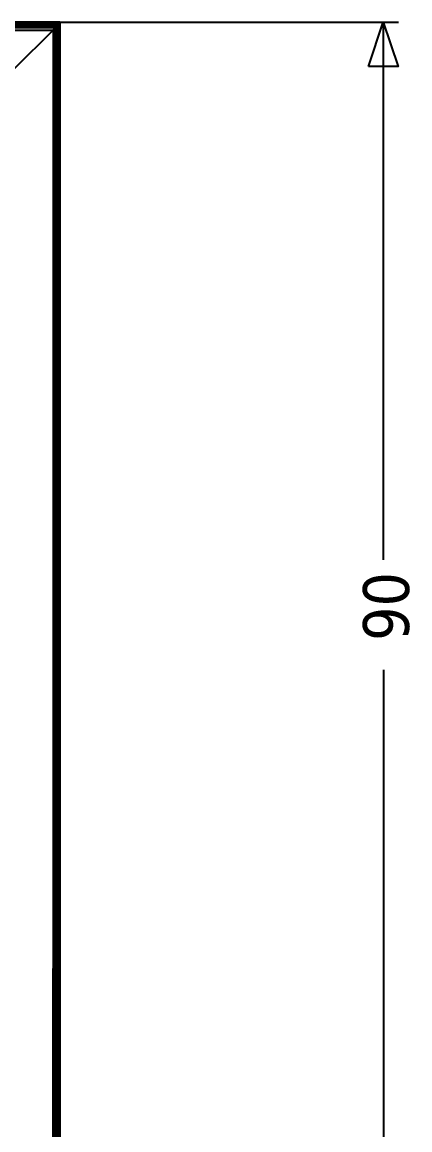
# Model space of a CAD drawing. Header units: inches. Extents: x 17 to 4615, y 5 to 3256.
# Drawn here: x 1667 to 1963, y 595 to 1440 of the extents above; entities that cross this region are included whole.
import ezdxf

# ---------------------------------------------------------------- set-up
doc = ezdxf.new("R2010")
doc.units = ezdxf.units.IN
doc.header["$MEASUREMENT"] = 0
doc.styles.add('Tahoma', font='tahoma.ttf')

msp = doc.modelspace()

# ---------------------------------------------------------------- linework, layer by layer
for p, q in [((1695.73, 1439.67), (695.73, 1439.67)), ((1693.13, 1437.07), (1657.02, 1437.07)), ((1693.3, 1437.25), (1657.2, 1437.25)), ((1693.34, 1437.29), (1657.24, 1437.29)), ((1658.05, 1437.97), (1693.42, 1437.97)), ((1693.31, 1438.04), (1658.16, 1438.04)), ((1693.23, 1438.09), (1658.23, 1438.09)), ((1658.35, 1438.16), (1693.12, 1438.16)), ((1658.93, 1438.45), (1692.53, 1438.45)), ((1659.9, 1438.76), (1691.56, 1438.76)), ((1691.29, 1438.79), (1660.18, 1438.79)), ((1690.96, 1438.83), (1660.51, 1438.83)), ((1660.93, 1439.62), (1690.53, 1439.62)), ((1660.93, 1439.59), (1690.53, 1439.59)), ((1690.53, 1439.53), (1660.93, 1439.53)), ((1660.93, 1439.31), (1690.53, 1439.31)), ((1690.53, 1439.25), (1660.93, 1439.25)), ((1660.93, 1438.88), (1690.53, 1438.88)), ((1660.93, 1437.02), (1690.53, 1437.02)), ((1690.53, 1436.89), (1660.93, 1436.89)), ((1660.93, 1436.83), (1690.53, 1436.83)), ((1690.53, 1439.62), (1690.78, 1439.59)), ((1690.53, 1439.62), (1690.53, 1439.59)), ((1695.67, 1439.62), (1690.53, 1439.62)), ((1690.53, 1439.59), (1690.53, 1439.53)), ((1690.53, 1439.59), (1690.78, 1439.59)), ((1690.53, 1439.53), (1690.53, 1439.31)), ((1691.32, 1439.53), (1690.53, 1439.53)), ((1690.53, 1439.31), (1690.53, 1439.25)), ((1690.53, 1439.31), (1691.69, 1439.31)), ((1690.53, 1439.25), (1690.53, 1438.88)), ((1691.69, 1439.25), (1690.53, 1439.25)), ((1690.53, 1438.88), (1690.96, 1438.83)), ((1690.53, 1438.88), (1691.69, 1438.88)), ((1690.53, 1437.02), (1691.34, 1436.89)), ((1690.53, 1437.02), (1690.53, 1436.89)), ((1693.07, 1437.02), (1690.53, 1437.02)), ((1690.53, 1436.89), (1690.53, 1436.83)), ((1691.34, 1436.89), (1690.53, 1436.89)), ((1690.53, 1436.83), (1690.53, 1436.53)), ((1690.53, 1436.83), (1691.34, 1436.83)), ((1690.78, 1439.59), (1691.32, 1439.53)), ((1690.78, 1439.59), (1695.65, 1439.59)), ((1690.96, 1438.83), (1691.04, 1438.82)), ((1691.69, 1438.83), (1691.04, 1438.82)), ((1691.04, 1438.82), (1691.29, 1438.79)), ((1691.16, 1439.67), (1953.92, 1439.7)), ((1691.29, 1438.79), (1691.56, 1438.76)), ((1691.69, 1438.79), (1691.29, 1438.79)), ((1691.32, 1439.53), (1691.69, 1439.49)), ((1695.58, 1439.53), (1691.32, 1439.53)), ((1691.34, 1436.83), (1691.34, 1436.89)), ((1691.34, 1436.89), (1691.45, 1436.83)), ((1692.95, 1436.89), (1691.34, 1436.89)), ((1691.34, 1436.53), (1691.34, 1436.83)), ((1691.34, 1436.83), (1691.45, 1436.83)), ((1691.45, 1436.83), (1692.03, 1436.53)), ((1691.45, 1436.83), (1692.88, 1436.83)), ((1691.56, 1438.76), (1691.69, 1438.75)), ((1691.69, 1439.49), (1692.19, 1439.31)), ((1691.69, 1439.49), (1691.69, 1439.31)), ((1691.69, 1439.31), (1691.69, 1439.25)), ((1691.69, 1439.31), (1692.19, 1439.31)), ((1691.69, 1439.25), (1691.69, 1438.88)), ((1692.37, 1439.25), (1691.69, 1439.25)), ((1691.69, 1438.88), (1691.69, 1438.83)), ((1691.69, 1438.88), (1692.79, 1438.88)), ((1691.69, 1438.83), (1691.69, 1438.79)), ((1692.79, 1438.83), (1691.69, 1438.83)), ((1691.69, 1438.79), (1691.69, 1438.75)), ((1692.79, 1438.79), (1691.69, 1438.79)), ((1691.69, 1438.75), (1691.73, 1438.73)), ((1691.73, 1438.73), (1692.79, 1438.73)), ((1692.19, 1439.31), (1692.37, 1439.25)), ((1692.19, 1439.31), (1695.37, 1439.31)), ((1692.37, 1439.25), (1692.79, 1439.1)), ((1695.3, 1439.25), (1692.37, 1439.25)), ((1692.53, 1438.45), (1692.79, 1438.36)), ((1692.53, 1438.45), (1692.79, 1438.45)), ((1692.88, 1436.83), (1692.58, 1436.53)), ((1692.95, 1436.83), (1692.66, 1436.53)), ((1692.79, 1439.1), (1693.14, 1438.88)), ((1692.79, 1439.1), (1692.79, 1438.88)), ((1692.79, 1438.88), (1692.79, 1438.83)), ((1692.79, 1438.88), (1693.14, 1438.88)), ((1692.79, 1438.83), (1692.79, 1438.79)), ((1693.22, 1438.83), (1692.79, 1438.83)), ((1693.28, 1438.79), (1692.79, 1438.79)), ((1692.79, 1438.73), (1692.79, 1438.79)), ((1692.79, 1438.73), (1693.37, 1438.73)), ((1692.79, 1438.45), (1692.79, 1438.36)), ((1692.79, 1438.45), (1693.77, 1438.45)), ((1692.79, 1438.36), (1693.12, 1438.16)), ((1692.88, 1436.83), (1692.95, 1436.89)), ((1692.88, 1436.83), (1692.95, 1436.83)), ((1693.13, 1437.02), (1692.95, 1436.83)), ((1692.95, 1436.89), (1693.07, 1437.02)), ((1692.95, 1436.89), (1692.95, 1436.83)), ((1692.95, 1436.53), (1692.95, 1436.83)), ((1693.07, 1437.02), (1693.13, 1437.07)), ((1693.13, 1437.02), (1693.07, 1437.02)), ((1693.12, 1438.16), (1693.23, 1438.09)), ((1693.12, 1438.16), (1693.77, 1438.16)), ((1693.13, 1437.02), (1693.38, 1437.25)), ((1693.3, 1437.25), (1693.13, 1437.07)), ((1693.13, 1437.07), (1693.13, 1437.02)), ((1693.13, 1436.53), (1693.13, 1437.02)), ((1693.14, 1438.88), (1693.22, 1438.83)), ((1693.14, 1438.88), (1694.93, 1438.88)), ((1693.22, 1438.83), (1693.28, 1438.79)), ((1694.88, 1438.83), (1693.22, 1438.83)), ((1693.23, 1438.09), (1693.31, 1438.04)), ((1693.77, 1438.09), (1693.23, 1438.09)), ((1694.85, 1438.79), (1693.28, 1438.79)), ((1693.37, 1438.73), (1693.28, 1438.79)), ((1693.34, 1437.29), (1693.3, 1437.25)), ((1693.38, 1437.25), (1693.3, 1437.25)), ((1693.31, 1438.04), (1693.42, 1437.97)), ((1693.77, 1438.04), (1693.31, 1438.04)), ((1693.42, 1437.29), (1693.34, 1437.29)), ((1693.37, 1438.73), (1694.82, 1438.76)), ((1694.79, 1438.73), (1693.37, 1438.73)), ((1693.38, 1436.53), (1694.14, 1437.29)), ((1694.21, 1437.29), (1693.38, 1436.46)), ((1693.38, 1437.25), (1693.42, 1437.29)), ((1693.38, 1437.29), (1693.38, 1437.25)), ((1693.38, 1437.25), (1693.38, 1436.53)), ((1693.42, 1437.97), (1693.77, 1437.97)), ((1694.14, 1437.29), (1693.42, 1437.29)), ((1693.59, 538.82), (1694.21, 1437.29)), ((1693.77, 1438.45), (1693.77, 1438.16)), ((1693.77, 1438.45), (1693.8, 1438.45)), ((1693.77, 1438.16), (1693.77, 1438.09)), ((1693.77, 1438.16), (1694.1, 1438.16)), ((1693.77, 1438.09), (1693.77, 1438.04)), ((1694.14, 1438.09), (1693.77, 1438.09)), ((1693.77, 1438.04), (1693.77, 1437.97)), ((1694.09, 1438.04), (1693.77, 1438.04)), ((1693.77, 1437.97), (1694.02, 1437.97)), ((1693.8, 1438.45), (1694.1, 1438.16)), ((1693.8, 1438.45), (1694.51, 1438.45)), ((1694.09, 1438.04), (1694.02, 1437.97)), ((1694.02, 1437.97), (1694.09, 1437.97)), ((1694.14, 1438.09), (1694.09, 1438.04)), ((1694.09, 1437.97), (1694.16, 1438.04)), ((1694.16, 1438.04), (1694.09, 1438.04)), ((1694.09, 1437.97), (1694.21, 1437.97)), ((1694.1, 1438.16), (1694.14, 1438.09)), ((1694.1, 1438.16), (1694.21, 1438.16)), ((1694.17, 1438.09), (1694.14, 1438.09)), ((1694.21, 1437.29), (1694.14, 1437.29)), ((1694.16, 1438.04), (1694.19, 1438.07)), ((1694.21, 1438.05), (1694.16, 1438.04)), ((1694.21, 1438.16), (1694.17, 1438.09)), ((1694.17, 1438.09), (1694.19, 1438.07)), ((1694.19, 1438.07), (1694.21, 1438.09)), ((1694.19, 1438.07), (1694.21, 1438.05)), ((1694.21, 1438.09), (1694.58, 1438.45)), ((1694.51, 1438.45), (1694.21, 1438.16)), ((1694.21, 1438.16), (1694.21, 1438.09)), ((1694.21, 1438.05), (1694.29, 1437.97)), ((1694.21, 1438.05), (1694.21, 1437.97)), ((1694.88, 1438.04), (1694.21, 1438.05)), ((1694.88, 1437.97), (1694.21, 1437.29)), ((1694.21, 1437.97), (1694.29, 1437.97)), ((1694.21, 1437.29), (1694.74, 538.82)), ((1694.29, 1437.97), (1694.82, 1437.97)), ((1694.51, 1438.45), (1694.58, 1438.45)), ((1694.58, 1438.45), (1694.88, 1438.45)), ((1695.37, 1438.45), (1694.74, 538.82)), ((1694.74, 538.82), (1694.88, 1437.97)), ((1694.82, 1438.76), (1694.79, 1438.73)), ((1694.86, 1438.73), (1694.79, 1438.73)), ((1694.85, 1438.79), (1694.82, 1438.76)), ((1694.82, 1438.76), (1694.88, 1438.76)), ((1694.82, 1437.97), (1694.88, 1438.04)), ((1694.82, 1437.97), (1694.88, 1437.97)), ((1694.88, 1438.83), (1694.85, 1438.79)), ((1694.88, 1438.79), (1694.85, 1438.79)), ((1694.86, 1438.73), (1694.88, 1438.76)), ((1694.88, 1438.73), (1694.86, 1438.73)), ((1694.93, 1438.88), (1694.88, 1438.83)), ((1694.88, 1438.76), (1694.88, 1438.83)), ((1694.88, 1438.83), (1694.94, 1438.82)), ((1694.88, 1438.76), (1694.88, 1438.79)), ((1694.88, 1438.79), (1694.92, 1438.79)), ((1694.88, 1438.76), (1694.88, 1438.73)), ((1695.37, 1438.73), (1694.88, 1438.73)), ((1694.88, 1438.04), (1695.3, 1438.45)), ((1695.37, 1438.45), (1694.88, 1437.97)), ((1694.88, 1438.45), (1694.88, 1438.04)), ((1694.88, 1438.45), (1695.3, 1438.45)), ((1694.88, 1437.97), (1694.88, 1438.04)), ((1694.92, 1438.79), (1694.94, 1438.82)), ((1695.37, 1438.79), (1694.92, 1438.79)), ((1695.3, 1439.25), (1694.93, 1438.88)), ((1694.93, 1438.88), (1695, 1438.88)), ((1694.94, 1438.82), (1695, 1438.88)), ((1694.94, 1438.82), (1695.37, 1438.82)), ((1695, 1438.88), (1695.37, 1439.25)), ((1695, 1438.88), (1695.37, 1438.88)), ((1695.37, 1439.31), (1695.3, 1439.25)), ((1695.37, 1439.25), (1695.3, 1439.25)), ((1695.3, 1438.45), (1695.37, 1438.45)), ((1695.37, 1439.25), (1695.65, 1439.53)), ((1695.58, 1439.53), (1695.37, 1439.31)), ((1695.37, 1439.31), (1695.37, 1439.25)), ((1695.37, 1439.25), (1695.37, 1438.88)), ((1695.37, 1438.88), (1695.37, 1438.82)), ((1695.37, 1438.88), (1695.65, 1438.88)), ((1695.37, 1438.82), (1695.37, 1438.79)), ((1695.37, 1438.82), (1695.65, 1438.82)), ((1695.37, 1438.79), (1695.37, 1438.73)), ((1695.65, 1438.79), (1695.37, 1438.79)), ((1695.65, 1438.73), (1695.37, 1438.45)), ((1695.58, 1438.73), (1695.37, 1438.73)), ((1695.48, 538.82), (1695.37, 1438.45)), ((1695.65, 1439.59), (1695.58, 1439.53)), ((1695.65, 1439.53), (1695.58, 1439.53)), ((1695.58, 1438.73), (1695.65, 1438.79)), ((1695.65, 1438.73), (1695.58, 1438.73)), ((1695.65, 1439.53), (1695.73, 1439.62)), ((1695.67, 1439.62), (1695.65, 1439.59)), ((1695.65, 1439.59), (1695.65, 1439.53)), ((1695.65, 1438.88), (1695.65, 1439.53)), ((1695.65, 1438.82), (1695.65, 1438.88)), ((1695.65, 1438.88), (1695.73, 1438.88)), ((1695.73, 1438.82), (1695.65, 1438.73)), ((1695.65, 1438.79), (1695.65, 1438.82)), ((1695.65, 1438.82), (1695.67, 1438.82)), ((1695.65, 1438.73), (1695.65, 1438.79)), ((1695.65, 1438.73), (1695.65, 1435.18)), ((1695.73, 1439.67), (1695.67, 1439.62)), ((1695.73, 1439.62), (1695.67, 1439.62)), ((1695.67, 1438.82), (1695.73, 1438.88)), ((1695.67, 1438.82), (1695.73, 1438.82)), ((1695.73, 1439.62), (1695.73, 1439.67)), ((1695.73, 1438.88), (1695.73, 1439.62)), ((1695.73, 1438.88), (1695.73, 1438.82)), ((1695.73, 1434.42), (1695.73, 1438.82)), ((1942.43, 1439.7), (1942.43, 1029.55)), ((699.02, 1435.53), (1692.45, 1435.53)), ((700.93, 1433.61), (1690.53, 1433.61)), ((1690.53, 1436.53), (1660.93, 1436.53)), ((1660.93, 1436.46), (1690.53, 1436.46)), ((1690.53, 1433.61), (1660.93, 1404.01)), ((1690.53, 1436.53), (1690.53, 1436.46)), ((1691.34, 1436.53), (1690.53, 1436.53)), ((1690.53, 1436.46), (1691.34, 1436.46)), ((1690.53, 538.81), (1691.48, 1434.56)), ((1691.48, 1434.56), (1690.53, 1433.61)), ((1690.53, 1433.61), (1690.53, 538.81)), ((1691.34, 1436.46), (1691.34, 1436.53)), ((1692.03, 1436.53), (1691.34, 1436.53)), ((1691.34, 1436.46), (1692.06, 1436.46)), ((1692.45, 1435.53), (1691.48, 1434.56)), ((1692.14, 538.81), (1691.48, 1434.56)), ((1692.03, 1436.53), (1692.06, 1436.52)), ((1692.58, 1436.53), (1692.06, 1436.52)), ((1692.06, 1436.46), (1692.06, 1436.52)), ((1692.06, 1436.52), (1692.12, 1436.46)), ((1692.06, 1436.46), (1692.12, 1436.46)), ((1692.12, 1436.46), (1692.51, 1436.46)), ((1692.45, 1435.53), (1692.14, 538.81)), ((1693.38, 1436.46), (1692.45, 1435.53)), ((1693.59, 538.82), (1692.45, 1435.53)), ((1692.58, 1436.53), (1692.51, 1436.46)), ((1692.51, 1436.46), (1692.58, 1436.46)), ((1692.66, 1436.53), (1692.58, 1436.46)), ((1692.66, 1436.53), (1692.58, 1436.53)), ((1692.58, 1436.46), (1692.95, 1436.46)), ((1692.95, 1436.53), (1692.66, 1436.53)), ((1692.95, 1436.46), (1692.95, 1436.53)), ((1693.13, 1436.53), (1692.95, 1436.53)), ((1692.95, 1436.46), (1693.13, 1436.46)), ((1693.13, 1436.46), (1693.13, 1436.53)), ((1693.38, 1436.53), (1693.13, 1436.53)), ((1693.13, 1436.46), (1693.3, 1436.46)), ((1693.3, 1436.46), (1693.38, 1436.53)), ((1693.3, 1436.46), (1693.38, 1436.46)), ((1693.38, 1436.46), (1693.38, 1436.53)), ((1693.59, 538.82), (1693.38, 1436.46)), ((1695.65, 1435.18), (1695.73, 1434.42)), ((1695.65, 1435.18), (1695.65, 1434.45)), ((1695.65, 1434.45), (1695.73, 1433.68)), ((1695.65, 1434.45), (1695.65, 1404.08)), ((1695.73, 1434.42), (1695.73, 1433.68)), ((1695.73, 1433.68), (1695.73, 1404.82)), ((1695.73, 1404.82), (1695.65, 1404.08)), ((1695.73, 1404.08), (1695.65, 1403.34)), ((1695.65, 1404.08), (1695.65, 1403.34)), ((1695.65, 1403.34), (1695.65, 1397.96)), ((1695.73, 1404.82), (1695.73, 1404.08)), ((1695.73, 1397.4), (1695.73, 1404.08)), ((1695.65, 1397.06), (1695.64, 1396.97)), ((1695.69, 1396.97), (1695.64, 1396.97)), ((1695.64, 1396.97), (1695.65, 1396.94)), ((1695.65, 1397.96), (1695.69, 1397.83)), ((1695.65, 1397.96), (1695.65, 1397.82)), ((1695.69, 1397.83), (1695.65, 1397.82)), ((1695.65, 1397.79), (1695.69, 1397.83)), ((1695.65, 1397.82), (1695.65, 1397.77)), ((1695.69, 1397.68), (1695.65, 1397.77)), ((1695.65, 1397.77), (1695.65, 1397.7)), ((1695.65, 1397.7), (1695.69, 1397.68)), ((1695.65, 1397.7), (1695.65, 1397.65)), ((1695.69, 1397.68), (1695.65, 1397.65)), ((1695.65, 1397.65), (1695.65, 1397.4)), ((1695.65, 1397.4), (1695.69, 1397.4)), ((1695.65, 1397.4), (1695.65, 1397.26)), ((1695.69, 1397.12), (1695.65, 1397.26)), ((1695.65, 1397.26), (1695.65, 1397.12)), ((1695.65, 1397.12), (1695.69, 1397.12)), ((1695.69, 1397.12), (1695.65, 1397.09)), ((1695.65, 1397.12), (1695.65, 1397.09)), ((1695.65, 1397.09), (1695.65, 1397.06)), ((1695.65, 1397.06), (1695.69, 1396.97)), ((1695.65, 1396.94), (1695.69, 1396.97)), ((1695.65, 1396.94), (1695.65, 1396.69)), ((1695.65, 1396.69), (1695.69, 1396.69)), ((1695.65, 1396.69), (1695.65, 1372.56)), ((1695.69, 1397.83), (1695.69, 1397.68)), ((1695.73, 1397.4), (1695.69, 1397.68)), ((1695.69, 1397.4), (1695.69, 1397.68)), ((1695.69, 1397.4), (1695.73, 1397.4)), ((1695.69, 1397.12), (1695.69, 1397.4)), ((1695.69, 1396.97), (1695.69, 1397.12)), ((1695.69, 1396.97), (1695.73, 1396.69)), ((1695.69, 1396.69), (1695.69, 1396.97)), ((1695.69, 1396.69), (1695.73, 1396.69)), ((1695.69, 1372.56), (1695.69, 1396.69)), ((1695.73, 1397.4), (1695.73, 1396.69)), ((1695.73, 1396.69), (1695.73, 1372.56)), ((1695.65, 1371.94), (1695.48, 538.82)), ((1695.65, 1372.56), (1695.69, 1372.56)), ((1695.65, 1372.56), (1695.65, 1371.94)), ((1695.65, 1371.94), (1695.69, 1371.94)), ((1695.65, 1371.94), (1695.67, 1230.6)), ((1695.69, 1371.94), (1695.67, 1230.6)), ((1695.69, 1372.56), (1695.73, 1372.56)), ((1695.69, 1371.94), (1695.69, 1372.56)), ((1695.69, 1371.94), (1695.73, 1371.94)), ((1695.73, 967.79), (1695.69, 1371.94)), ((1695.73, 1371.94), (1695.73, 1372.56)), ((1695.73, 1371.94), (1695.73, 967.79)), ((1695.67, 1230.6), (1695.7, 826.1)), ((1695.73, 882.02), (1695.73, 967.79)), ((1942.67, 945.58), (1942.67, 538.82)), ((1695.7, 826.1), (1695.73, 882.02)), ((1695.73, 882.02), (1695.73, 642.56)), ((1695.7, 826.1), (1695.73, 642.56)), ((1695.73, 642.56), (1695.73, 538.82))]:
    msp.add_line(p, q)

# ---------------------------------------------------------------- texts
at = {"insert": (1962.65, 967.62), "char_height": 35.009, "attachment_point": 7, "rotation": 90, "style": 'Tahoma'}
msp.add_mtext('90', dxfattribs=at)

# ---------------------------------------------------------------- meshes
mesh = msp.add_polyface()
corners = [(1931.18, 1405.97), (1942.43, 1439.7), (1953.67, 1405.97)]
mesh.append_faces([[corners[k] for k in face] for face in [(0, 1, 2)]])

doc.saveas('drawing.dxf')
